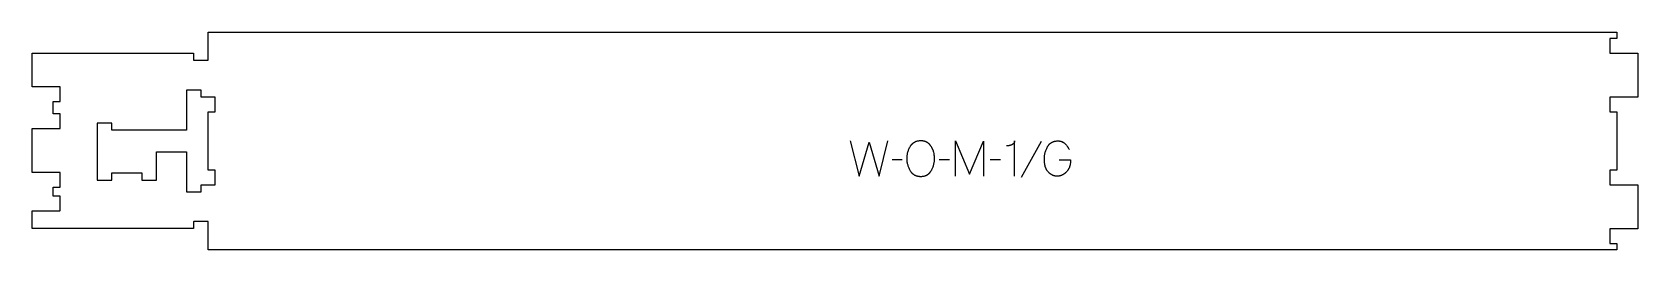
# Model space of a CAD drawing. Extents: x -695 to 672, y -93 to 93.
import ezdxf

# ---------------------------------------------------------------- set-up
doc = ezdxf.new("R2010")
doc.units = 0
for name, color, linetype in [('1_ANYTOOL_1MMDEEP_LABELS_S', 2, 'CONTINUOUS'), ('3_ANYTOOL_CUTTHROUGH_INSID', 4, 'CONTINUOUS'), ('4_ANYTOOL_CUTTHROUGH_OUTSI', 5, 'CONTINUOUS')]:
    doc.layers.add(name, color=color, linetype=linetype)

msp = doc.modelspace()

# ---------------------------------------------------------------- linework, layer by layer
at = {"layer": '1_ANYTOOL_1MMDEEP_LABELS_S'}
for p, q in [((164, -0.5), (146.8, -31.2)), ((45.6, -16.1), (36.9, -16.2)), ((85.7, -16.1), (76.9, -16.2)), ((129.2, -16.1), (120.4, -16.2))]:
    msp.add_line(p, q, dxfattribs=at)
for points in [[(1.3, 0), (9, -30), (17.4, -0.9), (25.9, -30), (33.4, 0)], [(90.8, -30), (90.8, 0), (102.8, -28.4), (114.8, -0.1), (114.8, -30)], [(141.3, -30), (141.3, 0), (141.3, -0.1), (141.3, -0.3), (141.2, -0.4), (141.2, -0.5), (141.2, -0.7), (141.1, -0.8), (141.1, -1), (141, -1.1), (141, -1.2), (140.9, -1.3), (140.9, -1.4), (140.9, -1.5), (140.8, -1.5), (140.8, -1.6), (140.8, -1.6), (140.7, -1.7), (140.7, -1.8), (140.7, -1.8), (140.6, -1.9), (140.6, -1.9), (140.5, -2), (140.5, -2), (140.5, -2.1), (140.4, -2.1), (140.4, -2.2), (140.3, -2.2), (140.3, -2.3), (140.2, -2.3), (140.2, -2.4), (140.1, -2.4), (140, -2.5), (139.9, -2.6), (139.8, -2.7), (139.7, -2.8), (139.6, -2.9), (139.5, -3), (139.4, -3), (139.2, -3.1), (139.1, -3.2), (139, -3.3), (138.8, -3.3), (138.7, -3.4), (138.4, -3.5), (138.1, -3.6), (137.8, -3.7), (137.5, -3.8), (137.3, -3.9), (137, -4), (136.7, -4), (136.4, -4.1), (136.2, -4.1), (135.9, -4.2), (135.6, -4.2), (135.4, -4.3), (135.1, -4.3), (134.8, -4.3), (134.6, -4.3), (134.3, -4.3)], [(179.2, -16.2), (189, -16.2), (189, -17.1), (188.9, -17.5), (188.9, -17.9), (188.9, -18.3), (188.8, -18.7), (188.8, -19), (188.7, -19.4), (188.6, -19.8), (188.6, -20.1), (188.5, -20.5), (188.4, -20.8), (188.3, -21.2), (188.2, -21.5), (188.1, -21.8), (188, -22.2), (187.9, -22.5), (187.7, -22.8), (187.6, -23.1), (187.5, -23.4), (187.3, -23.7), (187.2, -24), (187, -24.3), (186.8, -24.5), (186.7, -24.8), (186.5, -25.1), (186.3, -25.3), (186.1, -25.6), (185.9, -25.8), (185.7, -26), (185.5, -26.3), (185.3, -26.5), (184.8, -26.9), (184.6, -27.1), (184.4, -27.3), (184.2, -27.5), (183.9, -27.7), (183.7, -27.9), (183.5, -28), (183.2, -28.2), (183, -28.3), (182.8, -28.5), (182.5, -28.6), (182.3, -28.8), (182.1, -28.9), (181.8, -29), (181.6, -29.1), (181.4, -29.2), (181.1, -29.3), (180.9, -29.4), (180.6, -29.5), (180.4, -29.6), (180.1, -29.7), (179.9, -29.7), (179.6, -29.8), (179.4, -29.9), (179.1, -29.9), (178.9, -29.9), (178.6, -30), (178.4, -30), (178.1, -30), (177.9, -30), (177.6, -30), (177.3, -30), (177.1, -30), (176.8, -30), (176.6, -30), (176.3, -30), (176.1, -29.9), (175.8, -29.9), (175.6, -29.8), (175.3, -29.8), (175.1, -29.7), (174.8, -29.6), (174.6, -29.6), (174.3, -29.5), (174.1, -29.4), (173.9, -29.3), (173.6, -29.2), (173.4, -29.1), (173.2, -29), (172.9, -28.8), (172.7, -28.7), (172.5, -28.5), (172.2, -28.4), (172, -28.2), (171.8, -28.1), (171.5, -27.9), (171.3, -27.7), (171.1, -27.6), (170.9, -27.4), (170.7, -27.2), (170.4, -27), (170.2, -26.7), (170, -26.5), (169.8, -26.3), (169.6, -26.1), (169.4, -25.8), (169.2, -25.6), (169, -25.3), (168.8, -25.1), (168.7, -24.8), (168.5, -24.5), (168.4, -24.2), (168.2, -23.9), (168.1, -23.6), (167.9, -23.3), (167.8, -23), (167.7, -22.7), (167.6, -22.3), (167.4, -22), (167.3, -21.6), (167.2, -21.3), (167.2, -20.9), (167.1, -20.6), (167, -20.2), (166.9, -19.8), (166.9, -19.4), (166.8, -19), (166.7, -18.6), (166.7, -18.2), (166.6, -17.3), (166.6, -16.4), (166.6, -15.5), (166.6, -14.8), (166.6, -14.2), (166.7, -13.5), (166.8, -12.8), (166.8, -12.2), (167, -11.5), (167.1, -10.8), (167.2, -10.2), (167.4, -9.5), (167.6, -8.9), (167.8, -8.2), (168.1, -7.6), (168.3, -7), (168.6, -6.3), (168.9, -5.7), (169.2, -5.1), (169.4, -4.7), (169.6, -4.4), (169.8, -4.2), (170, -3.9), (170.2, -3.6), (170.3, -3.5), (170.4, -3.3), (170.5, -3.2), (170.6, -3.1), (170.7, -3), (170.8, -2.8), (170.9, -2.7), (171, -2.6), (171.2, -2.5), (171.3, -2.4), (171.4, -2.3), (171.5, -2.2), (171.7, -2.1), (171.8, -2), (171.9, -1.9), (172, -1.8), (172.2, -1.7), (172.3, -1.6), (172.4, -1.5), (172.6, -1.4), (172.7, -1.3), (172.9, -1.3), (173, -1.2), (173.1, -1.1), (173.3, -1), (173.4, -1), (173.6, -0.9), (173.7, -0.8), (173.9, -0.8), (174, -0.7), (174.2, -0.7), (174.4, -0.6), (174.7, -0.5), (175, -0.4), (175.3, -0.3), (175.7, -0.2), (176, -0.2), (176.4, -0.1), (176.8, -0.1), (177.1, 0), (177.5, 0), (177.9, 0), (178.3, 0), (178.5, 0), (178.7, 0), (178.9, 0), (179.2, 0), (179.4, -0.1), (179.6, -0.1), (179.8, -0.1), (180, -0.1), (180.2, -0.2), (180.4, -0.2), (180.6, -0.3), (180.8, -0.3), (181, -0.4), (181.2, -0.4), (181.4, -0.5), (181.5, -0.6), (181.7, -0.6), (181.9, -0.7), (182.1, -0.8), (182.2, -0.9), (182.4, -1), (182.6, -1.1), (182.8, -1.2), (182.9, -1.3), (183.1, -1.4), (183.2, -1.5), (183.4, -1.6), (183.5, -1.7), (183.7, -1.9), (183.8, -2), (184, -2.1), (184.1, -2.3), (184.7, -2.8), (184.9, -3.1), (185.2, -3.4), (185.5, -3.7), (185.7, -4.1), (185.9, -4.4), (186.2, -4.7), (186.4, -5), (186.6, -5.3), (186.8, -5.7), (187, -6), (187.2, -6.4), (187.4, -6.7), (187.6, -7.1), (187.8, -7.4)]]:
    msp.add_lwpolyline(points, dxfattribs=at)
msp.add_lwpolyline([(61.7, 0.3), (62.1, 0.3), (62.5, 0.3), (62.8, 0.3), (63, 0.3), (63.2, 0.2), (63.3, 0.2), (63.5, 0.2), (63.7, 0.2), (63.8, 0.1), (64, 0.1), (64.2, 0.1), (64.3, 0), (64.5, 0), (64.6, -0.1), (64.8, -0.1), (65, -0.2), (65.1, -0.2), (65.3, -0.3), (65.4, -0.4), (65.6, -0.4), (65.7, -0.5), (65.9, -0.6), (66, -0.6), (66.1, -0.7), (66.3, -0.8), (66.4, -0.9), (66.5, -1), (66.7, -1.1), (67.1, -1.3), (67.3, -1.5), (67.6, -1.7), (67.8, -1.9), (68.1, -2.1), (68.3, -2.4), (68.5, -2.6), (68.7, -2.8), (68.9, -3.1), (69.1, -3.3), (69.3, -3.5), (69.5, -3.8), (69.7, -4.1), (69.9, -4.3), (70.1, -4.6), (70.4, -5.2), (70.6, -5.5), (70.7, -5.8), (70.9, -6.1), (71, -6.4), (71.2, -6.7), (71.3, -7), (71.4, -7.3), (71.5, -7.6), (71.7, -7.9), (71.8, -8.2), (71.9, -8.6), (72, -8.9), (72.1, -9.2), (72.1, -9.6), (72.4, -10.6), (72.5, -11.3), (72.6, -11.9), (72.7, -12.6), (72.8, -13.2), (72.8, -13.9), (72.8, -14.5), (72.9, -15.2), (72.8, -15.8), (72.8, -16.4), (72.8, -17.1), (72.7, -17.7), (72.6, -18.4), (72.5, -19), (72.3, -19.6), (72.2, -20.3), (72, -20.9), (71.8, -21.5), (71.5, -22.2), (71.3, -22.8), (71, -23.5), (70.7, -24.1), (70.4, -24.7), (70.1, -25.4), (69.9, -25.7), (69.7, -26), (69.5, -26.3), (69.3, -26.6), (69.1, -26.8), (68.9, -27.1), (68.7, -27.4), (68.5, -27.6), (68.4, -27.7), (68.3, -27.8), (68.2, -28), (68, -28.1), (67.9, -28.2), (67.8, -28.3), (67.7, -28.4), (67.6, -28.5), (67.4, -28.6), (67.3, -28.7), (67.2, -28.8), (67.1, -28.9), (66.9, -28.9), (66.8, -29), (66.7, -29.1), (66.5, -29.2), (66.4, -29.3), (66.2, -29.4), (66.1, -29.4), (66, -29.5), (65.8, -29.6), (65.7, -29.6), (65.5, -29.7), (65.4, -29.8), (65.2, -29.8), (65.1, -29.9), (64.9, -29.9), (64.8, -30), (64.5, -30.1), (64.1, -30.2), (63.8, -30.2), (63.5, -30.3), (63.2, -30.3), (62.8, -30.4), (62.5, -30.4), (62.1, -30.5), (61.7, -30.5), (61.4, -30.5), (61, -30.5), (60.6, -30.5), (60.2, -30.4), (59.9, -30.4), (59.5, -30.3), (59.2, -30.3), (58.8, -30.2), (58.5, -30.1), (58.2, -30.1), (57.8, -30), (57.7, -29.9), (57.5, -29.9), (57.4, -29.8), (57.2, -29.7), (57.1, -29.7), (56.9, -29.6), (56.8, -29.5), (56.6, -29.5), (56.5, -29.4), (56.3, -29.3), (56.2, -29.3), (56, -29.2), (55.9, -29.1), (55.8, -29), (55.6, -28.9), (55.5, -28.8), (55.4, -28.7), (55.2, -28.6), (55.1, -28.5), (55, -28.4), (54.9, -28.3), (54.7, -28.2), (54.6, -28.1), (54.5, -28), (54.4, -27.9), (54.2, -27.8), (54.1, -27.7), (54, -27.6), (53.9, -27.4), (53.8, -27.3), (53.6, -27), (53.4, -26.8), (53.2, -26.5), (53, -26.2), (52.8, -25.9), (52.6, -25.6), (52.4, -25.3), (52.1, -24.6), (51.8, -24), (51.5, -23.3), (51.2, -22.7), (51, -22), (50.7, -21.4), (50.5, -20.7), (50.4, -20.1), (50.2, -19.4), (50.1, -18.8), (49.9, -18.1), (49.8, -17.5), (49.8, -16.8), (49.7, -16.2), (49.7, -15.5), (49.7, -14.9), (49.7, -14.2), (49.7, -13.5), (49.8, -12.8), (49.9, -12.1), (50, -11.5), (50.1, -10.8), (50.2, -10.1), (50.4, -9.5), (50.6, -8.8), (50.8, -8.2), (51, -7.6), (51.3, -6.9), (51.6, -6.3), (51.9, -5.7), (52.2, -5.1), (52.5, -4.5), (52.7, -4.2), (52.9, -3.9), (53.1, -3.6), (53.3, -3.4), (53.5, -3.1), (53.8, -2.9), (54, -2.6), (54.2, -2.4), (54.3, -2.3), (54.4, -2.2), (54.6, -2.1), (54.7, -1.9), (54.8, -1.8), (54.9, -1.7), (55.1, -1.6), (55.2, -1.5), (55.3, -1.5), (55.5, -1.4), (55.6, -1.3), (55.7, -1.2), (55.9, -1.1), (56, -1), (56.2, -0.9), (56.3, -0.9), (56.4, -0.8), (56.6, -0.7), (56.9, -0.6), (57.2, -0.5), (57.5, -0.3), (57.8, -0.2), (58.1, -0.1), (58.5, 0), (58.8, 0), (59.1, 0.1), (59.5, 0.2), (59.8, 0.2), (60.2, 0.3), (60.6, 0.3), (60.9, 0.3), (61.3, 0.3)], close=True, dxfattribs=at)
at = {"layer": '3_ANYTOOL_CUTTHROUGH_INSID'}
msp.add_lwpolyline([(-551.4, 37.2), (-551.4, 43.2), (-563.9, 43.2), (-563.9, 9.2), (-627.4, 9.2), (-627.4, 15.2), (-639.9, 15.2), (-639.9, -33.3), (-627.4, -33.3), (-627.4, -27.3), (-601.9, -27.3), (-601.9, -33.3), (-589.4, -33.3), (-589.4, -9.3), (-563.9, -9.3), (-563.9, -43.3), (-551.4, -43.3), (-551.4, -37.3), (-539.4, -37.3), (-539.4, -24.8), (-545.4, -24.8), (-545.4, 24.7), (-539.4, 24.7), (-539.4, 37.2)], close=True, dxfattribs=at)
at = {"layer": '4_ANYTOOL_CUTTHROUGH_OUTSI'}
msp.add_lwpolyline([(-545.4, 92.7), (654.1, 92.7), (654.1, 87.2), (648.3, 87.2, 0.414214), (648.1, 87), (648.1, 75, 0.414214), (648.3, 74.7), (672.1, 74.7), (672.1, 37.2), (648.3, 37.2, 0.414214), (648.1, 37), (648.1, 25, 0.414214), (648.3, 24.7), (654.1, 24.7), (654.1, -24.8), (648.3, -24.8, 0.414214), (648.1, -25), (648.1, -37, 0.414214), (648.3, -37.3), (672.1, -37.3), (672.1, -74.8), (648.3, -74.8, 0.414214), (648.1, -75), (648.1, -87, 0.414214), (648.3, -87.3), (654.1, -87.3), (654.1, -92.8), (-545.4, -92.8), (-545.4, -69, 0.414214), (-545.7, -68.7), (-557.7, -68.7, 0.414214), (-557.9, -69), (-557.9, -74.7), (-695.4, -74.7), (-695.4, -59.4), (-671.7, -59.4, 0.414214), (-671.4, -59.1), (-671.4, -47.1, 0.414214), (-671.7, -46.9), (-677.4, -46.9), (-677.4, -39.3), (-671.7, -39.3, 0.414214), (-671.4, -39), (-671.4, -27, 0.414214), (-671.7, -26.8), (-695.4, -26.8), (-695.4, 10.6), (-671.7, 10.6, 0.414214), (-671.4, 10.9), (-671.4, 22.9, 0.414214), (-671.7, 23.1), (-677.4, 23.1), (-677.4, 33.6), (-671.7, 33.6, 0.414214), (-671.4, 33.9), (-671.4, 45.9, 0.414214), (-671.7, 46.1), (-695.4, 46.1), (-695.4, 74.8), (-557.9, 74.8), (-557.9, 69, 0.414214), (-557.7, 68.8), (-545.7, 68.8, 0.414214), (-545.4, 69)], format="xyb", close=True, dxfattribs=at)

doc.saveas('drawing.dxf')
